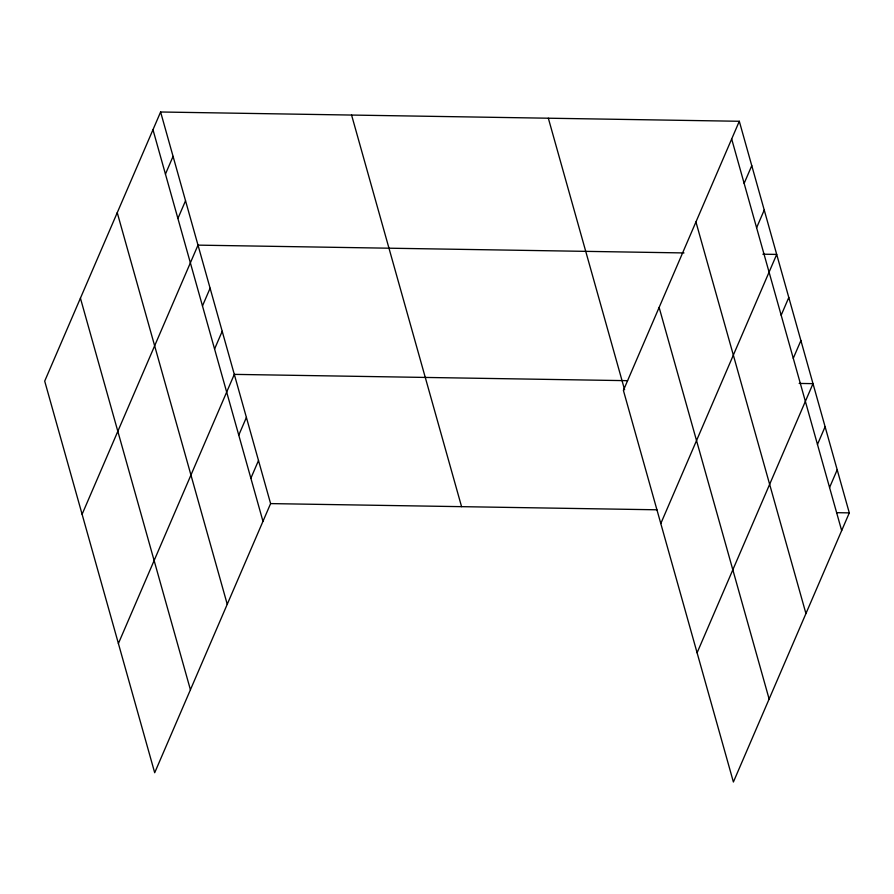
<?xml version="1.0" encoding="UTF-8"?>
<svg xmlns="http://www.w3.org/2000/svg" width="894" height="894" viewBox="0 0 894 894"><rect width="100%" height="100%" fill="white"/><g stroke="black" fill="none" stroke-linecap="round" stroke-linejoin="round"><path stroke-width="1.34" d="M160.607 111.996L44.7 381.123L154.696 772.729L270.603 503.601L160.607 111.996L739.304 121.271L849.3 512.877L733.393 782.004L623.397 390.399L739.304 121.271M165.446 174.095L173.067 156.372M177.906 218.471L185.539 200.759M82.103 514.274L197.999 245.135L683.988 252.935M202.469 305.938L210.101 288.214M214.571 349.006L222.204 331.294M118.399 643.501L234.306 374.374L627.566 380.676M238.765 435.166L246.398 417.442M250.868 478.245L258.5 460.522M744.143 183.371L751.776 165.647M756.603 227.746L764.236 210.034M660.8 523.549L776.707 254.421L762.861 254.198M781.177 315.213L788.799 297.49M793.269 358.293L800.901 340.569M697.096 652.776L813.004 383.649L799.169 383.425M817.474 444.441L825.106 426.729M829.565 487.521L837.197 469.797M270.603 503.601L656.934 509.792M836.84 512.675L849.3 512.877M731.672 138.983L841.667 530.6M695.945 221.958L805.941 613.563M659.135 307.435L769.131 699.041M548.335 118.209L624.593 389.728M351.577 115.058L461.572 506.663M152.975 129.708L262.97 521.314M117.248 212.671L227.244 604.288M80.426 298.16L190.422 689.766"/></g></svg>
